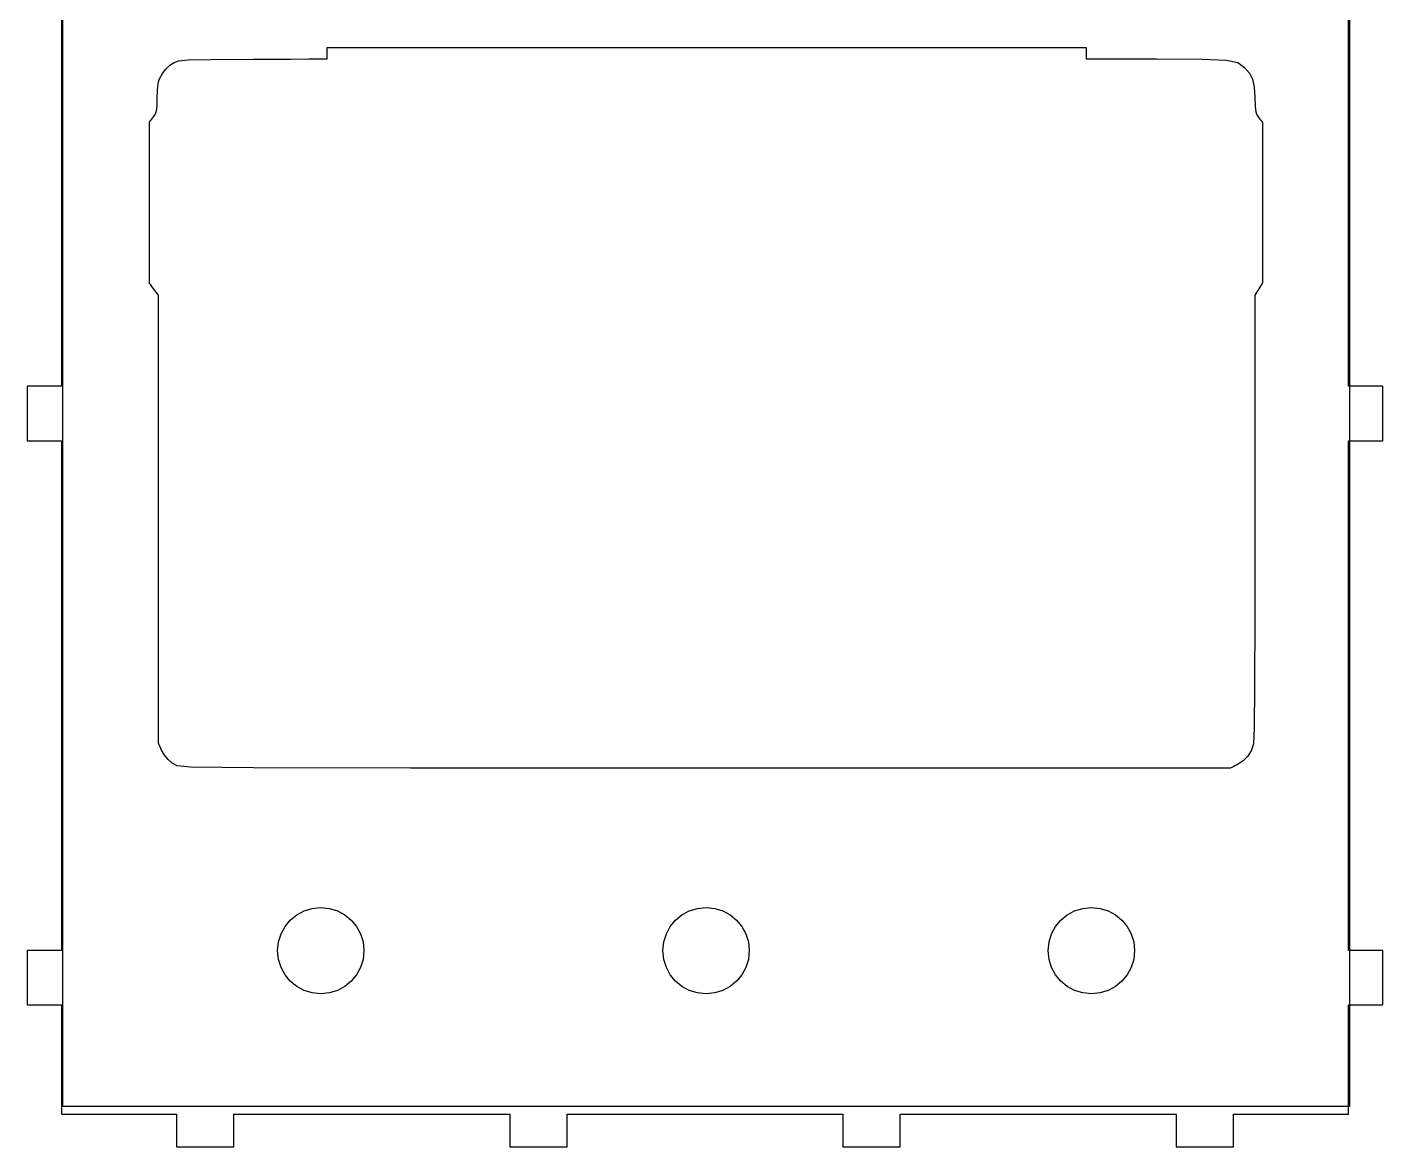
# Model space of a CAD drawing. Extents: x -3 to 115, y -3 to 173.
# Drawn here: x -2.9 to 115.1, y -3.4 to 94.1 of the extents above; entities that cross this region are included whole.
import ezdxf

# ---------------------------------------------------------------- set-up
doc = ezdxf.new("R2010")
doc.units = 0
doc.layers.get('0').update_dxf_attribs({"linetype": 'CONTINUOUS'})
doc.layers.add('Layer_1', color=7, linetype='CONTINUOUS')

msp = doc.modelspace()

# ---------------------------------------------------------------- linework, layer by layer
at = {"color": 6}
msp.add_lwpolyline([(10.098896, 29.800292), (9.670293, 30.04116), (9.313588, 30.341021), (9.014941, 30.714079), (8.760513, 31.17455), (8.692427, 31.320795), (8.624341, 31.46704), (8.556255, 31.613282), (8.488169, 31.759526), (8.487901, 36.634656), (8.487632, 41.509785), (8.487364, 46.384914), (8.487096, 51.260043), (8.486828, 56.135173), (8.48656, 61.010302), (8.486292, 65.885431), (8.486024, 70.76056), (8.388694, 70.888029), (8.291363, 71.0155), (8.194033, 71.142969), (8.096703, 71.270437), (7.999373, 71.397906), (7.902043, 71.525377), (7.804712, 71.652848), (7.707382, 71.780317), (7.707382, 73.537212), (7.707382, 75.294108), (7.707382, 77.051), (7.707382, 78.807896), (7.707382, 80.564791), (7.707382, 82.321684), (7.707382, 84.078579), (7.707382, 85.835474), (7.790035, 85.944711), (7.872687, 86.053948), (7.955339, 86.163182), (8.037991, 86.272419), (8.224372, 86.54372), (8.323713, 86.817986), (8.36423, 87.2346), (8.374139, 87.932941), (8.386613, 88.541528), (8.421583, 88.991122), (8.484922, 89.328759), (8.582502, 89.601459), (8.827637, 90.047675), (9.12882, 90.440398), (9.476877, 90.769433), (9.862639, 91.024576), (10.23287, 91.166288), (11.081652, 91.242683), (13.041563, 91.279191), (16.745185, 91.301233), (18.351133, 91.30905), (19.95708, 91.316868), (21.563028, 91.324685), (23.168976, 91.332503), (23.168976, 91.456777), (23.168976, 91.581053), (23.168976, 91.705327), (23.168976, 91.829603), (23.168976, 91.953877), (23.168976, 92.078151), (23.168976, 92.202427), (23.168976, 92.326701), (31.428137, 92.326701), (39.687297, 92.326701), (47.946457, 92.326701), (56.205617, 92.326701), (64.464777, 92.326701), (72.723939, 92.326701), (80.983099, 92.326701), (89.242259, 92.326701), (89.242259, 92.201561), (89.242259, 92.076424), (89.242259, 91.951284), (89.242259, 91.826146), (89.242259, 91.701006), (89.242259, 91.575869), (89.242259, 91.450729), (89.242259, 91.325591), (90.766686, 91.325591), (92.291114, 91.325591), (93.815541, 91.325591), (95.339967, 91.325591), (99.318123, 91.313343), (101.447817, 91.229924), (102.438299, 91.00532), (102.998806, 90.569507), (103.433846, 90.080356), (103.70062, 89.563557), (103.843339, 88.890634), (103.906227, 87.933122), (103.937954, 87.178852), (103.989773, 86.730915), (104.091125, 86.449045), (104.271448, 86.192979), (104.35174, 86.091602), (104.432035, 85.990222), (104.512327, 85.888845), (104.59262, 85.787468), (104.59262, 84.046897), (104.59262, 82.306325), (104.59262, 80.565753), (104.59262, 78.825182), (104.59262, 77.08461), (104.59262, 75.344038), (104.59262, 73.603467), (104.59262, 71.862895), (104.509195, 71.72731), (104.425767, 71.591724), (104.342342, 71.456142), (104.258914, 71.320557), (104.175489, 71.184972), (104.092065, 71.049389), (104.008637, 70.913804), (103.925212, 70.778222), (103.925212, 65.964823), (103.925212, 61.151421), (103.925212, 56.338023), (103.925212, 51.524624), (103.918213, 42.789078), (103.896425, 36.701737), (103.858658, 33.070835), (103.803749, 31.704597), (103.614849, 31.15), (103.304794, 30.6524), (102.887038, 30.228838), (102.375041, 29.896343), (102.22425, 29.819869), (102.073462, 29.743396), (101.92267, 29.666922), (101.771879, 29.590448), (90.36838, 29.591013), (78.96488, 29.591577), (67.561378, 29.592142), (56.157879, 29.592706), (30.4269, 29.598238), (16.760988, 29.62296), (11.278785, 29.684437), (10.098938, 29.800077), (10.098931, 29.800055), (10.098924, 29.800032), (10.098917, 29.800007), (10.098896, 29.800292)], close=True, dxfattribs=at)
at = {"color": 7}
for points in [[(21.855948, 10.034599), (21.150757, 10.254238), (20.512917, 10.600228), (19.956812, 11.058952), (19.49838, 11.614863), (19.151907, 12.252408), (18.932653, 12.957989), (18.856749, 13.714108), (18.932653, 14.471194), (19.151907, 15.176772), (19.49838, 15.814324), (19.956812, 16.370234), (20.512917, 16.828958), (21.150757, 17.175913), (21.855948, 17.393617), (22.612356, 17.470392), (23.369736, 17.393617), (24.074927, 17.175913), (24.712669, 16.828958), (25.268871, 16.370234), (25.727305, 15.814324), (26.073679, 15.176772), (26.291961, 14.471194), (26.368838, 13.714108), (26.291961, 12.957989), (26.073679, 12.252408), (25.727305, 11.614863), (25.268871, 11.058952), (24.712669, 10.600228), (24.074927, 10.254238), (23.369736, 10.034599), (22.612356, 9.958794), (21.855948, 10.034599), (21.855948, 10.034599), (21.855948, 10.034599)], [(55.393149, 10.034599), (54.687957, 10.254238), (54.050118, 10.600228), (53.494013, 11.058952), (53.03558, 11.614863), (52.689107, 12.252408), (52.469854, 12.957989), (52.393951, 13.714108), (52.469854, 14.471194), (52.689107, 15.176772), (53.03558, 15.814324), (53.494013, 16.370234), (54.050118, 16.828958), (54.687957, 17.175913), (55.393149, 17.393617), (56.149555, 17.470392), (56.906935, 17.393617), (57.612127, 17.175913), (58.24987, 16.828958), (58.806071, 16.370234), (59.264504, 15.814324), (59.610878, 15.176772), (59.82916, 14.471194), (59.906037, 13.714108), (59.82916, 12.957989), (59.610878, 12.252408), (59.264504, 11.614863), (58.806071, 11.058952), (58.24987, 10.600228), (57.612127, 10.254238), (56.906935, 10.034599), (56.149555, 9.958794), (55.393149, 10.034599), (55.393149, 10.034599), (55.393149, 10.034599)], [(88.930346, 10.034599), (88.225155, 10.254238), (87.587316, 10.600228), (87.031211, 11.058952), (86.572778, 11.614863), (86.226305, 12.252408), (86.007052, 12.957989), (85.931148, 13.714108), (86.007052, 14.471194), (86.226305, 15.176772), (86.572778, 15.814324), (87.031211, 16.370234), (87.587316, 16.828958), (88.225155, 17.175913), (88.930346, 17.393617), (89.686753, 17.470392), (90.444133, 17.393617), (91.149324, 17.175913), (91.787067, 16.828958), (92.343268, 16.370234), (92.801702, 15.814324), (93.148076, 15.176772), (93.366358, 14.471194), (93.443235, 13.714108), (93.366358, 12.957989), (93.148076, 12.252408), (92.801702, 11.614863), (92.343268, 11.058952), (91.787067, 10.600228), (91.149324, 10.254238), (90.444133, 10.034599), (89.686753, 9.958794), (88.930346, 10.034599), (88.930346, 10.034599), (88.930346, 10.034599)]]:
    msp.add_lwpolyline(points, close=True, dxfattribs=at)
at = {"layer": 'Layer_1', "color": 7}
msp.add_lwpolyline([(0.15, 170.149998), (112.150002, 170.149998), (112.150002, 0.150005), (0.15, 0.150005), (0.15, 170.149998)], close=True, dxfattribs=at)
at = {"layer": 'Layer_1', "color": 1}
msp.add_lwpolyline([(0.05022, 107.193846), (0.05022, 62.843787), (-2.94996, 62.843787), (-2.94996, 58.091991), (0.05022, 58.091991), (0.05022, 13.741599), (-2.94996, 13.741599), (-2.94996, 8.989823), (0.05022, 8.989823), (0.05022, -0.513756), (10.05082, -0.513756), (10.05082, -3.364878), (15.05112, -3.364878), (15.05112, -0.513756), (39.052554, -0.513756), (39.052554, -3.364878), (44.05286, -3.364878), (44.05286, -0.513756), (68.054299, -0.513756), (68.054299, -3.364878), (73.054605, -3.364878), (73.054605, -0.513756), (97.05603, -0.513756), (97.05603, -3.364878), (102.056345, -3.364878), (102.056345, -0.513756), (112.056954, -0.513756), (112.056954, 8.989823), (115.057143, 8.989823), (115.057143, 13.741599), (112.056954, 13.741599), (112.056954, 13.741599), (112.056954, 13.741599), (112.056954, 13.741599), (112.056954, 58.091991), (115.057143, 58.091991), (115.057143, 62.843787), (112.056954, 62.843787), (112.056954, 107.193846)], dxfattribs=at)

doc.saveas('drawing.dxf')
